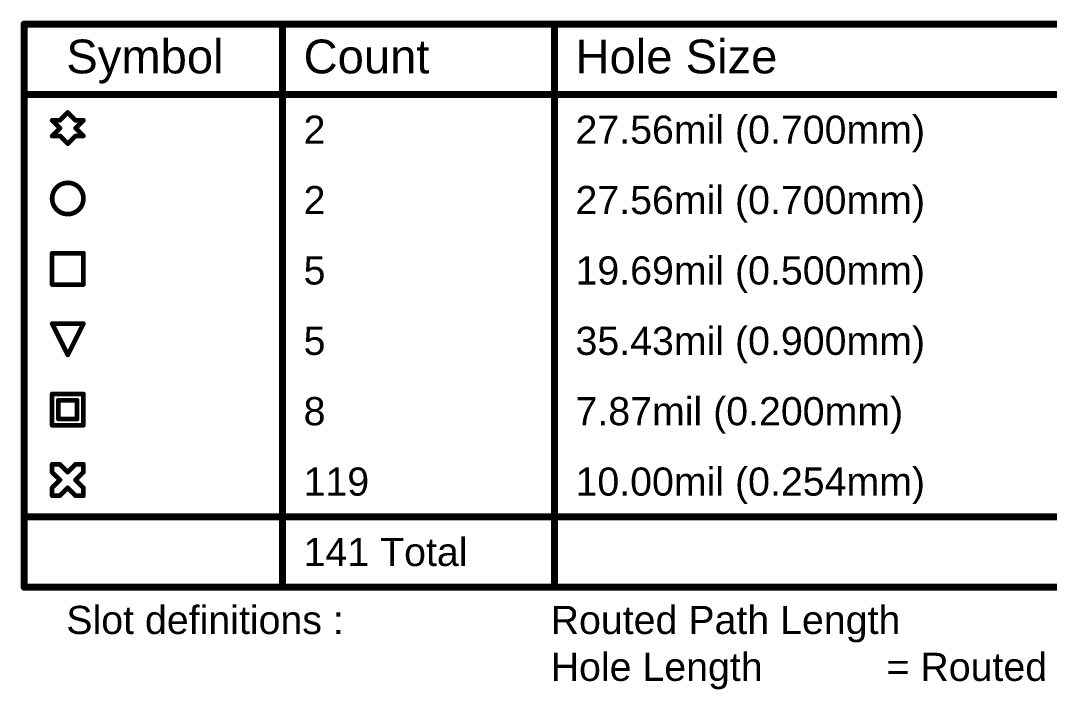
# Model space of a CAD drawing. Header units: inches. Extents: x -0.5 to 14, y -0.2 to 4.7.
# Drawn here: x 1.88 to 4.074, y 1.191 to 2.616 of the extents above; entities that cross this region are included whole.
import ezdxf

# ---------------------------------------------------------------- set-up
doc = ezdxf.new("R2010")
doc.units = ezdxf.units.IN
doc.header["$MEASUREMENT"] = 0
doc.layers.add('Drill Drawing', color=1, linetype='Continuous')
doc.styles.add('Arial', font='', dxfattribs={"height": 0.2})
doc.styles.get('Arial').set_extended_font_data('Arial')

msp = doc.modelspace()

# ---------------------------------------------------------------- linework, layer by layer
at = {"layer": 'Drill Drawing'}
for points in [[(1.8875, 2.6089, 0.015, 0.015, 0), (13.9981, 2.6089, 0.015, 0.015, 0)], [(1.8875, 1.4089, 0.015, 0.015, 0), (1.8875, 2.6089, 0.015, 0.015, 0)], [(2.4384, 1.4089, 0.015, 0.015, 0), (2.4384, 2.6089, 0.015, 0.015, 0)], [(3.0182, 1.4089, 0.015, 0.015, 0), (3.0182, 2.6089, 0.015, 0.015, 0)], [(1.8875, 2.4589, 0.015, 0.015, 0), (13.9981, 2.4589, 0.015, 0.015, 0)], [(1.964, 2.4039, 0.01, 0.01, 0), (1.9806, 2.4206, 0.01, 0.01, 0)], [(1.9806, 2.4206, 0.01, 0.01, 0), (1.9973, 2.4039, 0.01, 0.01, 0)], [(1.9473, 2.4039, 0.01, 0.01, 0), (1.964, 2.3873, 0.01, 0.01, 0)], [(1.9473, 2.4039, 0.01, 0.01, 0), (1.964, 2.4039, 0.01, 0.01, 0)], [(1.9473, 2.3706, 0.01, 0.01, 0), (1.964, 2.3873, 0.01, 0.01, 0)], [(1.9973, 2.4039, 0.01, 0.01, 0), (2.014, 2.4039, 0.01, 0.01, 0)], [(1.9973, 2.3873, 0.01, 0.01, 0), (2.014, 2.4039, 0.01, 0.01, 0)], [(1.9973, 2.3873, 0.01, 0.01, 0), (2.014, 2.3706, 0.01, 0.01, 0)], [(1.9473, 2.3706, 0.01, 0.01, 0), (1.964, 2.3706, 0.01, 0.01, 0)], [(1.964, 2.3706, 0.01, 0.01, 0), (1.9806, 2.3539, 0.01, 0.01, 0)], [(1.9806, 2.3539, 0.01, 0.01, 0), (1.9973, 2.3706, 0.01, 0.01, 0)], [(1.9973, 2.3706, 0.01, 0.01, 0), (2.014, 2.3706, 0.01, 0.01, 0)], [(1.9473, 2.1206, 0.01, 0.01, 0), (2.014, 2.1206, 0.01, 0.01, 0)], [(1.9473, 2.0539, 0.01, 0.01, 0), (1.9473, 2.1206, 0.01, 0.01, 0)], [(2.014, 2.0539, 0.01, 0.01, 0), (2.014, 2.1206, 0.01, 0.01, 0)], [(1.9473, 2.0539, 0.01, 0.01, 0), (2.014, 2.0539, 0.01, 0.01, 0)], [(1.9473, 1.9706, 0.01, 0.01, 0), (2.014, 1.9706, 0.01, 0.01, 0)], [(1.9473, 1.9706, 0.01, 0.01, 0), (1.9806, 1.9039, 0.01, 0.01, 0)], [(1.9806, 1.9039, 0.01, 0.01, 0), (2.014, 1.9706, 0.01, 0.01, 0)], [(1.9473, 1.8206, 0.01, 0.01, 0), (2.014, 1.8206, 0.01, 0.01, 0)], [(1.9473, 1.7539, 0.01, 0.01, 0), (1.9473, 1.8206, 0.01, 0.01, 0)], [(2.014, 1.7539, 0.01, 0.01, 0), (2.014, 1.8206, 0.01, 0.01, 0)], [(1.9606, 1.8073, 0.01, 0.01, 0), (2.0006, 1.8073, 0.01, 0.01, 0)], [(1.9606, 1.7673, 0.01, 0.01, 0), (1.9606, 1.8073, 0.01, 0.01, 0)], [(2.0006, 1.7673, 0.01, 0.01, 0), (2.0006, 1.8073, 0.01, 0.01, 0)], [(1.9473, 1.7539, 0.01, 0.01, 0), (2.014, 1.7539, 0.01, 0.01, 0)], [(1.9606, 1.7673, 0.01, 0.01, 0), (2.0006, 1.7673, 0.01, 0.01, 0)], [(1.9473, 1.6539, 0.01, 0.01, 0), (1.9473, 1.6706, 0.01, 0.01, 0)], [(1.9473, 1.6706, 0.01, 0.01, 0), (1.964, 1.6706, 0.01, 0.01, 0)], [(1.964, 1.6706, 0.01, 0.01, 0), (1.9806, 1.6539, 0.01, 0.01, 0)], [(1.9806, 1.6539, 0.01, 0.01, 0), (1.9973, 1.6706, 0.01, 0.01, 0)], [(1.9973, 1.6706, 0.01, 0.01, 0), (2.014, 1.6706, 0.01, 0.01, 0)], [(2.014, 1.6539, 0.01, 0.01, 0), (2.014, 1.6706, 0.01, 0.01, 0)], [(1.9473, 1.6539, 0.01, 0.01, 0), (1.964, 1.6373, 0.01, 0.01, 0)], [(1.9973, 1.6373, 0.01, 0.01, 0), (2.014, 1.6539, 0.01, 0.01, 0)], [(1.9473, 1.6206, 0.01, 0.01, 0), (1.964, 1.6373, 0.01, 0.01, 0)], [(1.9473, 1.6039, 0.01, 0.01, 0), (1.9473, 1.6206, 0.01, 0.01, 0)], [(1.964, 1.6039, 0.01, 0.01, 0), (1.9806, 1.6206, 0.01, 0.01, 0)], [(1.9806, 1.6206, 0.01, 0.01, 0), (1.9973, 1.6039, 0.01, 0.01, 0)], [(1.9973, 1.6373, 0.01, 0.01, 0), (2.014, 1.6206, 0.01, 0.01, 0)], [(2.014, 1.6039, 0.01, 0.01, 0), (2.014, 1.6206, 0.01, 0.01, 0)], [(1.9473, 1.6039, 0.01, 0.01, 0), (1.964, 1.6039, 0.01, 0.01, 0)], [(1.9973, 1.6039, 0.01, 0.01, 0), (2.014, 1.6039, 0.01, 0.01, 0)], [(1.8875, 1.5589, 0.015, 0.015, 0), (13.9981, 1.5589, 0.015, 0.015, 0)], [(1.8875, 1.4089, 0.015, 0.015, 0), (13.9981, 1.4089, 0.015, 0.015, 0)]]:
    msp.add_lwpolyline(points, format="xyseb", dxfattribs=at)
for points in [[(1.8838, 2.6089, 0.0075, 0.0075, 1), (1.8913, 2.6089, 0.0075, 0.0075, 1)], [(1.8838, 2.6089, 0.0075, 0.0075, 1), (1.8913, 2.6089, 0.0075, 0.0075, 1)], [(2.4346, 2.6089, 0.0075, 0.0075, 1), (2.4421, 2.6089, 0.0075, 0.0075, 1)], [(3.0145, 2.6089, 0.0075, 0.0075, 1), (3.022, 2.6089, 0.0075, 0.0075, 1)], [(1.8838, 2.4589, 0.0075, 0.0075, 1), (1.8913, 2.4589, 0.0075, 0.0075, 1)], [(1.9781, 2.4206, 0.005, 0.005, 1), (1.9831, 2.4206, 0.005, 0.005, 1)], [(1.9781, 2.4206, 0.005, 0.005, 1), (1.9831, 2.4206, 0.005, 0.005, 1)], [(1.9448, 2.4039, 0.005, 0.005, 1), (1.9498, 2.4039, 0.005, 0.005, 1)], [(1.9448, 2.4039, 0.005, 0.005, 1), (1.9498, 2.4039, 0.005, 0.005, 1)], [(1.9615, 2.4039, 0.005, 0.005, 1), (1.9665, 2.4039, 0.005, 0.005, 1)], [(1.9615, 2.4039, 0.005, 0.005, 1), (1.9665, 2.4039, 0.005, 0.005, 1)], [(1.9615, 2.3873, 0.005, 0.005, 1), (1.9665, 2.3873, 0.005, 0.005, 1)], [(1.9615, 2.3873, 0.005, 0.005, 1), (1.9665, 2.3873, 0.005, 0.005, 1)], [(1.9948, 2.4039, 0.005, 0.005, 1), (1.9998, 2.4039, 0.005, 0.005, 1)], [(1.9948, 2.4039, 0.005, 0.005, 1), (1.9998, 2.4039, 0.005, 0.005, 1)], [(1.9948, 2.3873, 0.005, 0.005, 1), (1.9998, 2.3873, 0.005, 0.005, 1)], [(1.9948, 2.3873, 0.005, 0.005, 1), (1.9998, 2.3873, 0.005, 0.005, 1)], [(2.0115, 2.4039, 0.005, 0.005, 1), (2.0165, 2.4039, 0.005, 0.005, 1)], [(2.0115, 2.4039, 0.005, 0.005, 1), (2.0165, 2.4039, 0.005, 0.005, 1)], [(1.9448, 2.3706, 0.005, 0.005, 1), (1.9498, 2.3706, 0.005, 0.005, 1)], [(1.9448, 2.3706, 0.005, 0.005, 1), (1.9498, 2.3706, 0.005, 0.005, 1)], [(1.9615, 2.3706, 0.005, 0.005, 1), (1.9665, 2.3706, 0.005, 0.005, 1)], [(1.9615, 2.3706, 0.005, 0.005, 1), (1.9665, 2.3706, 0.005, 0.005, 1)], [(1.9948, 2.3706, 0.005, 0.005, 1), (1.9998, 2.3706, 0.005, 0.005, 1)], [(1.9948, 2.3706, 0.005, 0.005, 1), (1.9998, 2.3706, 0.005, 0.005, 1)], [(2.0115, 2.3706, 0.005, 0.005, 1), (2.0165, 2.3706, 0.005, 0.005, 1)], [(2.0115, 2.3706, 0.005, 0.005, 1), (2.0165, 2.3706, 0.005, 0.005, 1)], [(1.9781, 2.3539, 0.005, 0.005, 1), (1.9831, 2.3539, 0.005, 0.005, 1)], [(1.9781, 2.3539, 0.005, 0.005, 1), (1.9831, 2.3539, 0.005, 0.005, 1)], [(2.014, 2.2373, 0.01, 0.01, 1), (1.9473, 2.2373, 0.01, 0.01, 1)], [(1.9448, 2.2373, 0.005, 0.005, 1), (1.9498, 2.2373, 0.005, 0.005, 1)], [(2.0115, 2.2373, 0.005, 0.005, 1), (2.0165, 2.2373, 0.005, 0.005, 1)], [(1.9448, 2.1206, 0.005, 0.005, 1), (1.9498, 2.1206, 0.005, 0.005, 1)], [(1.9448, 2.1206, 0.005, 0.005, 1), (1.9498, 2.1206, 0.005, 0.005, 1)], [(2.0115, 2.1206, 0.005, 0.005, 1), (2.0165, 2.1206, 0.005, 0.005, 1)], [(2.0115, 2.1206, 0.005, 0.005, 1), (2.0165, 2.1206, 0.005, 0.005, 1)], [(1.9448, 2.0539, 0.005, 0.005, 1), (1.9498, 2.0539, 0.005, 0.005, 1)], [(1.9448, 2.0539, 0.005, 0.005, 1), (1.9498, 2.0539, 0.005, 0.005, 1)], [(2.0115, 2.0539, 0.005, 0.005, 1), (2.0165, 2.0539, 0.005, 0.005, 1)], [(2.0115, 2.0539, 0.005, 0.005, 1), (2.0165, 2.0539, 0.005, 0.005, 1)], [(1.9448, 1.9706, 0.005, 0.005, 1), (1.9498, 1.9706, 0.005, 0.005, 1)], [(1.9448, 1.9706, 0.005, 0.005, 1), (1.9498, 1.9706, 0.005, 0.005, 1)], [(2.0115, 1.9706, 0.005, 0.005, 1), (2.0165, 1.9706, 0.005, 0.005, 1)], [(2.0115, 1.9706, 0.005, 0.005, 1), (2.0165, 1.9706, 0.005, 0.005, 1)], [(1.9781, 1.9039, 0.005, 0.005, 1), (1.9831, 1.9039, 0.005, 0.005, 1)], [(1.9781, 1.9039, 0.005, 0.005, 1), (1.9831, 1.9039, 0.005, 0.005, 1)], [(1.9448, 1.8206, 0.005, 0.005, 1), (1.9498, 1.8206, 0.005, 0.005, 1)], [(1.9448, 1.8206, 0.005, 0.005, 1), (1.9498, 1.8206, 0.005, 0.005, 1)], [(2.0115, 1.8206, 0.005, 0.005, 1), (2.0165, 1.8206, 0.005, 0.005, 1)], [(2.0115, 1.8206, 0.005, 0.005, 1), (2.0165, 1.8206, 0.005, 0.005, 1)], [(1.9581, 1.8073, 0.005, 0.005, 1), (1.9631, 1.8073, 0.005, 0.005, 1)], [(1.9581, 1.8073, 0.005, 0.005, 1), (1.9631, 1.8073, 0.005, 0.005, 1)], [(1.9981, 1.8073, 0.005, 0.005, 1), (2.0031, 1.8073, 0.005, 0.005, 1)], [(1.9981, 1.8073, 0.005, 0.005, 1), (2.0031, 1.8073, 0.005, 0.005, 1)], [(1.9448, 1.7539, 0.005, 0.005, 1), (1.9498, 1.7539, 0.005, 0.005, 1)], [(1.9448, 1.7539, 0.005, 0.005, 1), (1.9498, 1.7539, 0.005, 0.005, 1)], [(1.9581, 1.7673, 0.005, 0.005, 1), (1.9631, 1.7673, 0.005, 0.005, 1)], [(1.9581, 1.7673, 0.005, 0.005, 1), (1.9631, 1.7673, 0.005, 0.005, 1)], [(1.9981, 1.7673, 0.005, 0.005, 1), (2.0031, 1.7673, 0.005, 0.005, 1)], [(1.9981, 1.7673, 0.005, 0.005, 1), (2.0031, 1.7673, 0.005, 0.005, 1)], [(2.0115, 1.7539, 0.005, 0.005, 1), (2.0165, 1.7539, 0.005, 0.005, 1)], [(2.0115, 1.7539, 0.005, 0.005, 1), (2.0165, 1.7539, 0.005, 0.005, 1)], [(1.9448, 1.6706, 0.005, 0.005, 1), (1.9498, 1.6706, 0.005, 0.005, 1)], [(1.9448, 1.6706, 0.005, 0.005, 1), (1.9498, 1.6706, 0.005, 0.005, 1)], [(1.9615, 1.6706, 0.005, 0.005, 1), (1.9665, 1.6706, 0.005, 0.005, 1)], [(1.9615, 1.6706, 0.005, 0.005, 1), (1.9665, 1.6706, 0.005, 0.005, 1)], [(1.9948, 1.6706, 0.005, 0.005, 1), (1.9998, 1.6706, 0.005, 0.005, 1)], [(1.9948, 1.6706, 0.005, 0.005, 1), (1.9998, 1.6706, 0.005, 0.005, 1)], [(2.0115, 1.6706, 0.005, 0.005, 1), (2.0165, 1.6706, 0.005, 0.005, 1)], [(2.0115, 1.6706, 0.005, 0.005, 1), (2.0165, 1.6706, 0.005, 0.005, 1)], [(1.9448, 1.6539, 0.005, 0.005, 1), (1.9498, 1.6539, 0.005, 0.005, 1)], [(1.9448, 1.6539, 0.005, 0.005, 1), (1.9498, 1.6539, 0.005, 0.005, 1)], [(1.9781, 1.6539, 0.005, 0.005, 1), (1.9831, 1.6539, 0.005, 0.005, 1)], [(1.9781, 1.6539, 0.005, 0.005, 1), (1.9831, 1.6539, 0.005, 0.005, 1)], [(2.0115, 1.6539, 0.005, 0.005, 1), (2.0165, 1.6539, 0.005, 0.005, 1)], [(2.0115, 1.6539, 0.005, 0.005, 1), (2.0165, 1.6539, 0.005, 0.005, 1)], [(1.9448, 1.6206, 0.005, 0.005, 1), (1.9498, 1.6206, 0.005, 0.005, 1)], [(1.9448, 1.6206, 0.005, 0.005, 1), (1.9498, 1.6206, 0.005, 0.005, 1)], [(1.9615, 1.6373, 0.005, 0.005, 1), (1.9665, 1.6373, 0.005, 0.005, 1)], [(1.9615, 1.6373, 0.005, 0.005, 1), (1.9665, 1.6373, 0.005, 0.005, 1)], [(1.9781, 1.6206, 0.005, 0.005, 1), (1.9831, 1.6206, 0.005, 0.005, 1)], [(1.9781, 1.6206, 0.005, 0.005, 1), (1.9831, 1.6206, 0.005, 0.005, 1)], [(1.9948, 1.6373, 0.005, 0.005, 1), (1.9998, 1.6373, 0.005, 0.005, 1)], [(1.9948, 1.6373, 0.005, 0.005, 1), (1.9998, 1.6373, 0.005, 0.005, 1)], [(2.0115, 1.6206, 0.005, 0.005, 1), (2.0165, 1.6206, 0.005, 0.005, 1)], [(2.0115, 1.6206, 0.005, 0.005, 1), (2.0165, 1.6206, 0.005, 0.005, 1)], [(1.9448, 1.6039, 0.005, 0.005, 1), (1.9498, 1.6039, 0.005, 0.005, 1)], [(1.9448, 1.6039, 0.005, 0.005, 1), (1.9498, 1.6039, 0.005, 0.005, 1)], [(1.9615, 1.6039, 0.005, 0.005, 1), (1.9665, 1.6039, 0.005, 0.005, 1)], [(1.9615, 1.6039, 0.005, 0.005, 1), (1.9665, 1.6039, 0.005, 0.005, 1)], [(1.9948, 1.6039, 0.005, 0.005, 1), (1.9998, 1.6039, 0.005, 0.005, 1)], [(1.9948, 1.6039, 0.005, 0.005, 1), (1.9998, 1.6039, 0.005, 0.005, 1)], [(2.0115, 1.6039, 0.005, 0.005, 1), (2.0165, 1.6039, 0.005, 0.005, 1)], [(2.0115, 1.6039, 0.005, 0.005, 1), (2.0165, 1.6039, 0.005, 0.005, 1)], [(1.8838, 1.5589, 0.0075, 0.0075, 1), (1.8913, 1.5589, 0.0075, 0.0075, 1)], [(1.8838, 1.4089, 0.0075, 0.0075, 1), (1.8913, 1.4089, 0.0075, 0.0075, 1)], [(1.8838, 1.4089, 0.0075, 0.0075, 1), (1.8913, 1.4089, 0.0075, 0.0075, 1)], [(2.4346, 1.4089, 0.0075, 0.0075, 1), (2.4421, 1.4089, 0.0075, 0.0075, 1)], [(3.0145, 1.4089, 0.0075, 0.0075, 1), (3.022, 1.4089, 0.0075, 0.0075, 1)]]:
    msp.add_lwpolyline(points, format="xyseb", close=True, dxfattribs=at)

# ---------------------------------------------------------------- texts
at = {"layer": 'Drill Drawing', "style": 'Arial'}
for s, height, p in [('Symbol', 0.072, (1.9775, 2.5039)), ('Count', 0.072, (2.4834, 2.5039)), ('Hole Size', 0.072, (3.0632, 2.5039)), ('2', 0.06, (2.4834, 2.3539)), ('27.56mil (0.700mm)', 0.06, (3.0632, 2.3539)), ('2', 0.06, (2.4834, 2.2039)), ('27.56mil (0.700mm)', 0.06, (3.0632, 2.2039)), ('5', 0.06, (2.4834, 2.0539)), ('19.69mil (0.500mm)', 0.06, (3.0632, 2.0539)), ('5', 0.06, (2.4834, 1.9039)), ('35.43mil (0.900mm)', 0.06, (3.0632, 1.9039)), ('8', 0.06, (2.4834, 1.7539)), ('7.87mil (0.200mm)', 0.06, (3.0632, 1.7539)), ('119', 0.06, (2.4834, 1.6039)), ('10.00mil (0.254mm)', 0.06, (3.0632, 1.6039)), ('141 Total', 0.06, (2.4834, 1.4539)), ('Slot definitions :', 0.06, (1.9775, 1.309)), ('Routed Path Length', 0.06, (3.0102, 1.309)), ('Hole Length', 0.06, (3.0102, 1.209)), (' = Routed Path Length + Tool Size = Slot length as defined in the PCB layout', 0.06, (3.703, 1.209))]:
    msp.add_text(s, height=height, dxfattribs=at).set_placement(p)

doc.saveas('drawing.dxf')
